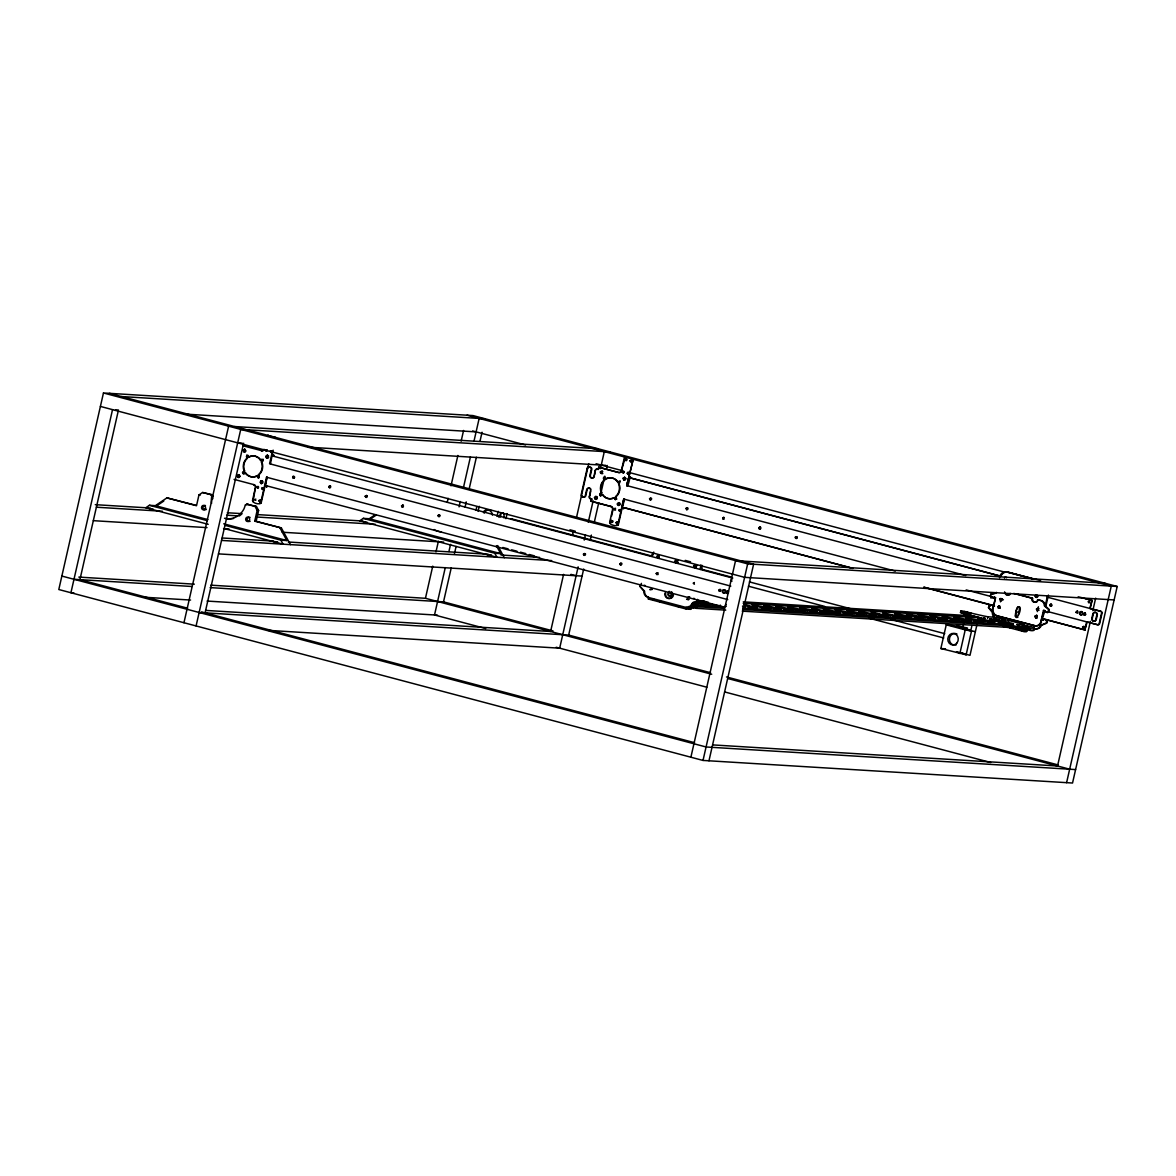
<?xml version="1.0" encoding="UTF-8"?>
<svg xmlns="http://www.w3.org/2000/svg" width="1176" height="1176" viewBox="0 0 1176 1176"><rect width="100%" height="100%" fill="white"/><g stroke="black" fill="none" stroke-linecap="round" stroke-linejoin="round"><path stroke-width="1.5" d="M657.693 555.822L657.457 557.189M1004.48 578.092L1005.48 576.769L1006.671 577.872M208.211 524.32L145.795 507.753L149.44 505.298L155.379 505.665L166.918 497.874L196.51 505.724L198.964 494.934L202.61 492.479L210.857 494.67L211.709 496.022L211.298 499.947A19.389 17.508 -86.5 0 0 211.606 503.313M212.856 498.727L212.283 494.743L202.61 492.479M265.555 485.423L267.011 477.25L261.204 502.799C259.617 505.048 252.869 503.328 252.472 500.579L255.339 487.981A2.764 2.499 -86.5 0 0 253.531 484.644L254.001 484.674A2.764 2.499 -86.5 0 1 255.795 486.57M255.339 487.981L253.06 501.652M265.335 485.467L266.79 486.849M265.805 485.497L265.085 485.394C265.555 487.29 269.363 485.747 266.32 486.82M732.78 578.077L273.993 456.361L273.273 455.024M623.089 505.651L624.177 499.08L618.37 524.628C616.797 526.892 610.035 525.158 609.638 522.423L612.505 509.811A2.764 2.499 -86.5 0 0 610.697 506.474L590.749 501.196L591.719 499.036L590.749 501.196M610.829 519.292L610.226 523.482M632.556 460.036L631.982 458.963L633.041 460.066L626.749 485.585L633.041 460.066M1000.129 576.078L631.159 478.191C627.455 471.179 624.882 499.8 630.16 477.03M1000.6 576.108L631.644 478.22L629.924 476.883M669.041 591.41C665.146 596.482 672.422 598.437 671.173 591.984M669.747 591.455C665.866 596.526 673.128 598.481 671.878 592.028M694.34 566.097L694.413 567.185M997.865 606.889C997.498 609.653 1001.599 607.698 999.482 606.096C995.322 607.022 1002.305 605.963 998.644 606.007M998.586 606.934L1000.217 608.257M1015.329 616.077C1017.593 621.428 1019.68 609.153 1019.416 608.036C1017.152 602.7 1015.064 614.96 1015.329 616.077L1016.035 616.121C1014.903 604.552 1023.973 603.273 1018.563 614.975M1016.035 616.121L1016.564 617.488L1017.902 617.253M1034.733 616.665L1036.1 618.12L1036.571 616.062L1034.851 616.371L1037.056 615.915L1037.085 618.032M1035.453 616.709L1036.541 618.208M641.435 583.37L639.979 586.398L643.845 591.116A6.012 5.424 -86.5 0 0 647.947 597.32L685.976 607.419L690.885 607.404M639.979 586.398L644.566 591.16A6.012 5.424 -86.5 0 0 648.652 597.364M701.425 566.817L700.381 568.42L700.705 566.773A6.012 5.424 -86.5 0 0 700.602 565.112M701.778 568.669L700.911 569.39L702.101 567.023A6.012 5.424 -86.5 0 0 701.999 565.362M994.69 597.335L993.735 598.364L993.985 597.29L995.66 597.584L992.309 609.418A6.012 5.424 -86.5 0 0 996.395 615.636L1035.145 625.764A6.012 5.424 -86.5 0 0 1041.436 622.31L1041.142 620.649M988.487 607.713L990.648 604.714L990.413 605.802L988.972 605.552L988.487 607.713L992.353 612.417A6.012 5.424 -86.5 0 0 995.043 618.017M993.132 608.624L993.029 609.462A6.012 5.424 -86.5 0 0 993.117 611.138M990.177 608.8L993.058 612.461A6.012 5.424 -86.5 0 0 993.161 614.137M103.459 392.975L58.8 589.529L703.013 760.431L1072.541 783.025L1117.2 586.471L472.987 415.569L103.459 392.975L747.671 563.877L1117.2 586.471M112.528 409.645L70.927 592.748L73.897 592.924M118.056 411.806L79.924 579.65L187.66 608.227M183.956 622.736L228.614 426.168M196.083 625.941L240.742 429.387L610.27 451.981M205.08 612.843L243.623 443.22M290.443 544.635L281.373 527.95L254.722 521.174L257.176 510.384L255.001 506.371L246.754 504.181L245.402 504.96L244.094 508.649A19.389 17.508 -86.5 0 1 224.513 518.278M254.722 521.174L256.147 521.262L258.602 510.472L256.427 506.459L246.754 504.181M260.837 503.343L259.749 503.416L260.719 502.769L266.526 477.221L267.393 477.353M730.825 586.118L269.583 463.756L272.303 451.834M273.155 450.158L270.451 463.888M210.857 585.178L425.447 598.29L432.739 566.156M435.987 551.867L438.428 541.151M447.35 501.873L448.159 498.301M450.996 485.806L457.89 455.45M461.139 441.162L463.579 430.445M445.278 567.582L434.517 614.975L485.732 628.557M448.923 551.515L450.555 544.37M459.066 506.871L460.286 501.52M463.535 487.231L470.429 456.876M474.075 440.809L479.161 418.421M210.151 587.603L443.514 601.877L451.216 567.949M454.465 553.661L456.082 546.517M465.005 507.238L466.225 501.887M469.062 489.378L476.368 457.243M480.014 441.176L482.042 432.239M475.942 510.399L476.706 507.003M478.088 511.384L479.249 506.312M497.036 516.426L498.198 511.34M505.915 518.675L507.062 513.589M590.852 489.157A2.264 2.043 -86.5 0 0 587.103 489.819L585.766 495.743A1.661 1.499 -86.5 0 1 583.943 496.978L582.296 496.639A1.661 1.499 -86.5 0 1 581.209 494.626L587.206 468.239A1.661 1.499 -86.5 0 1 589.029 467.019L590.675 467.357A1.661 1.499 -86.5 0 1 591.763 469.356L590.411 475.28A2.264 2.043 -86.5 0 0 591.895 478.015M563.583 574.358L550.603 631.497L205.8 610.418M572.506 535.08L573.315 531.508M576.563 517.22L588.735 463.653M583.458 496.948A1.661 1.499 -86.5 0 0 585.28 495.713L586.633 489.789A2.264 2.043 -86.5 0 1 589.117 488.113A2.264 2.043 -86.5 0 1 590.617 490.848L589.264 496.772A1.661 1.499 -86.5 0 0 590.352 498.771L591.249 499.006M592.425 478.073A2.264 2.043 -86.5 0 0 594.394 476.339L593.909 476.309A2.264 2.043 -86.5 0 1 591.425 477.985A2.264 2.043 -86.5 0 1 589.94 475.251L591.278 469.327A1.661 1.499 -86.5 0 0 590.19 467.328L589.029 467.019M593.909 476.309L595.262 470.385A1.661 1.499 -86.5 0 1 597.085 469.15L598.452 469.415L598.952 467.24L618.885 472.531A2.764 2.499 -86.5 0 0 621.501 471.458M590.073 495.316L590.617 490.848M594.718 474.854L595.262 470.385M597.085 469.15L597.981 469.386L598.952 467.24M578.136 566.861L559.673 648.182L268.054 630.351M584.222 540.078L585.442 534.727M588.279 522.217L593.145 500.8M600.451 468.651L604.317 451.628M199.141 612.49L568.669 635.084L583.678 569.008M590.161 540.445L591.381 535.08M594.218 522.585L598.687 502.946M600.304 495.802L604.773 476.162M606.39 469.018L607.213 465.446M598.481 467.21L618.414 472.502A2.764 2.499 -86.5 0 0 621.442 470.444L624.309 457.846L625.764 457.229L624.765 457.243M611.549 516.146L612.975 509.84A2.764 2.499 -86.5 0 0 612.52 507.459M625.353 457.229L621.442 470.444M618.003 525.187L616.915 525.26L617.885 524.599L623.692 499.05L624.559 499.183M849.807 567.508L624.912 507.841C620.443 511.192 622.868 500.373 624.088 499.153M653.783 552.103A6.688 6.042 -86.5 0 0 651.871 555.542L652.812 554.807A6.688 6.042 -86.5 0 1 653.121 554.072M688.842 607.874L689.21 606.257L693.972 606.551L693.605 608.168L687.298 607.639M648.035 597.349L648.388 599.01L686.225 609.05L690.738 609.33L691.106 607.713M700.911 569.39L700.631 567.332M686.225 609.05L685.873 607.389A6.012 5.424 -86.5 0 0 692.252 603.964L697.706 601.715L697.471 599.378M692.091 607.183L696.457 608.345L696.824 606.728L724.284 608.404M690.885 757.226L735.544 560.658L1105.072 583.252M703.013 760.431L747.671 563.877M708.966 760.798L753.61 564.245L109.397 393.328M940.859 648.52L946.239 624.823L961.85 626.646L971.508 631.1L966.128 654.797L940.859 648.52L945.519 648.814M970.612 617.018L962.512 613.284L962.879 611.667L960.616 610.888L964.585 611.667M963.423 616.268L964.893 611.74M962.894 627.087L963.673 623.662M959.851 653.547L965.231 629.851L946.239 624.823M970.141 617.356L970.509 615.739L978.27 617.694L743.217 603.332M970.641 614.975L971.008 613.357L965.187 611.814M970.773 630.718L971.935 625.588M976.933 624.779L969.994 655.326L956.514 651.827M996.528 592.351A5.542 4.998 -86.5 0 0 996.175 592.969L990.839 594.174L990.339 596.32L991.78 596.555L990.824 597.599L991.78 596.555M987.561 618.414L987.928 616.797L996.587 617.371L1004.848 619.414L1004.48 621.031M989.383 620.722L989.751 619.105L990.898 619.34L990.53 620.957M990.016 621.016L990.383 619.399L992.338 619.943A11.084 0.853 12.8 0 0 1002.04 622.516L1007.332 623.559A11.084 0.853 12.8 0 0 1012.08 623.853L1011.36 625.25M993.323 606.566L993.558 605.493L924.189 587.236M995.322 599.128L993.573 606.787L992.603 606.522L993.558 605.493M1000.453 601.862L1001.188 598.628M992.794 620.678A11.084 0.853 12.8 0 1 994.911 621.001L996.513 621.31L997.116 619.561L1000.57 620.443A11.084 0.853 12.8 0 1 1010.272 623.015L1013.433 623.927M1005.686 623.383A11.084 0.853 12.8 0 0 1000.203 622.06L997.983 621.501L998.35 619.884M998.336 621.663L998.703 620.046M999.188 619.62L999.556 618.003M1003.422 624.5L1003.789 622.883M1008.464 622.075L1008.832 620.472L1023.282 624.294L1022.914 625.911M1011.11 623.339L1010.743 624.956L1009.905 624.632A11.084 0.853 12.8 0 0 1008.038 624.044M1011.786 625.162L1012.154 623.545L1013.447 623.912M1012.418 625.456L1012.786 623.839M1012.859 626.279C1015.461 626.984 1011.639 625.47 1012.668 627.675M1013.536 626.293L1026.589 629.748C1028.691 632.673 1020.474 632.276 1022.591 629.513L1000.82 623.824M1022.429 631.174L1022.679 629.307M1022.797 631.086C1018.71 631.233 1025.648 628.543 1026.839 629.822M1023.311 629.674L1022.576 631.086M1023.032 631.306L1023.561 629.704M1024.046 626.793L1024.414 625.176L1034.057 627.278L1012.992 626.117M1023.311 631.336L1023.679 629.719M1046.684 620.722L1046.214 619.605L1045.964 620.678L1047.404 620.913L1046.919 623.074L1041.466 625.309A6.012 5.424 -86.5 0 1 1035.189 628.763L1034.013 630.321C1030.823 632.056 1020.856 627.175 1028.397 628.205M1025.898 631.497L1026.266 629.88M1026.898 626.97L1027.265 625.353M1026.663 631.512L1026.589 629.748M1029.485 630.042L1029.853 628.425M1016.137 627.896L1033.425 628.94L1033.792 627.337M1035.865 618.106L1036.6 614.872M1037.335 611.638L1038.423 606.787M1034.424 625.72A6.012 5.424 -86.5 0 0 1040.716 622.266L1043.465 610.418L1045.141 610.712L1044.185 611.755L1045.141 610.712M1044.17 610.462L1040.892 621.736M1045.214 605.919L1047.493 595.835M1042.803 619.693L1043.774 619.958L1042.083 619.649L1044.803 610.888M1045.596 607.375L1048.404 595.056M1043.053 619.914L1044.009 618.87M1048.051 611.491L1047.096 612.52L1048.786 611.682L1049.271 609.521L1045.067 605.787A5.542 4.998 -86.5 0 0 1041.289 600.554L1037.658 599.745A3.322 2.999 -86.5 0 1 1034.013 602.2A3.322 2.999 -86.5 0 1 1031.837 598.202L1013.771 593.41M1037.658 599.745L1040.569 600.51A5.542 4.998 -86.5 0 1 1044.347 605.743L1048.566 609.491L1048.786 611.682M1035.189 628.763L1034.468 628.719A6.012 5.424 -86.5 0 0 1040.76 625.264L1046.214 623.03L1047.404 620.913M1042.362 618.694L1084.875 629.968L1086.697 621.884L1097.855 624.75A1.661 1.499 -86.5 0 0 1099.678 623.515L1102 613.284A1.661 1.499 -86.5 0 0 1100.912 611.285L1089.77 608.418L1092.078 600.377L1090.24 608.448M1084.875 629.968L1087.183 621.913M1090.387 621.354L1057.533 765.988L712.73 744.908M1092.827 610.638L1095.665 598.143M1091.813 618.444L1092.813 614.034A2.264 2.043 -86.5 0 1 1095.297 612.343A2.264 2.043 -86.5 0 1 1096.782 615.077L1095.782 619.502A2.264 2.043 -86.5 0 1 1093.298 621.178A2.264 2.043 -86.5 0 1 1091.813 618.444L1092.284 618.473A2.264 2.043 -86.5 0 0 1095.326 620.943M1092.284 618.473L1093.283 614.063A2.264 2.043 -86.5 0 1 1096.708 612.931M1095.738 620.56A2.264 2.043 -86.5 0 0 1096.267 619.531L1097.267 615.107A2.264 2.043 -86.5 0 0 1097.032 613.402M1047.346 611.447L1097.37 624.721A1.661 1.499 -86.5 0 0 1099.192 623.486L1101.53 613.255A1.661 1.499 -86.5 0 0 1100.442 611.255L1047.228 597.143M1066.603 782.672L1111.261 586.104L467.034 415.201M657.443 556.439C661.382 558.644 654.826 553.132 657.913 557.762M697.706 601.715L692.973 604.008A6.012 5.424 -86.5 0 1 686.681 607.463L686.681 607.463M265.276 449.879L266.658 451.172M265.747 449.908L266.188 451.143L267.128 449.864M294.603 477.427C291.854 480.367 292.177 474.001 294.603 476.912M624.912 507.841L623.486 508.664L622.251 507.238M689.018 599.275C686.975 600.127 684.976 598.099 688.621 599.731M1037.864 596.57C1035.453 599.951 1035.321 592.704 1037.864 595.938M270.245 450.967L271.303 452.495L271.847 450.967M270.715 450.996L271.039 452.437L271.377 450.937M268.672 457.493C266.776 460.33 264.012 455.083 267.511 455.362M272.626 455.597L273.494 455.024M262.909 482.851L260.984 483.542M616.797 499.109L615.107 499.477L614.004 497.698A10.525 9.496 -86.5 0 1 602.274 494.611L600.289 495.581M652.151 589.485C648.358 589.926 649.608 589.367 652.254 589.191M694.399 565.965L696.839 565.7M696.148 567.376L696.163 565.494L694.795 565.509M760.696 528.671C761.769 525.04 756.021 528.759 760.299 528.95M720.712 591.014C721.902 587.353 716.066 590.764 720.05 591.352M728.561 592.866L727.194 593.454M999.865 598.79L1000.379 600.818L1001.746 599.598L1000.35 598.466L1003.393 599.789M1051.903 605.684C1049.477 607.992 1049.154 602.406 1051.888 604.685M267.76 435.723L275.654 437.384M657.663 555.983L659.207 555.822M247.577 458.067A10.525 9.496 -86.5 0 0 244.652 471.091C238.066 473.957 249.209 473.34 243.123 473.737M266.379 451.055L266.658 449.835M244.652 471.091L243.02 472.326L243.373 473.678M258.161 477.735L259.279 476.736L258.382 474.825A10.525 9.496 -86.5 0 0 261.337 461.786L262.939 459.551L260.411 460.095A10.525 9.496 -86.5 0 0 248.665 456.979L246.666 455.23L247.122 458.023A10.525 9.496 -86.5 0 0 244.167 471.061M261.337 461.786L263.292 460.786L263.086 459.228M261.101 480.94L261.131 483.424M255.795 500.315C253.222 498.668 255.03 500.594 255.78 499.065M293.721 478.015C295.338 474.942 290.928 477.53 293.985 478.147M602.788 473.56L600.598 472.987L602.171 471.179M618.047 481.94A10.525 9.496 -86.5 0 0 606.316 478.852L604.317 477.103L604.773 479.881A10.525 9.496 -86.5 0 0 601.818 492.92C597.687 492.979 600.539 497.742 602.729 494.626A10.525 9.496 -86.5 0 0 614.475 497.727L615.577 499.506M601.818 492.92L600.186 494.17L600.539 495.522M596.276 499.139L596.864 497.507L595.938 496.507M615.327 499.565L616.445 498.58L615.548 496.669A10.525 9.496 -86.5 0 0 618.502 483.615L620.105 481.381L617.576 481.925A10.525 9.496 -86.5 0 0 605.831 478.823C605.243 474.692 601.303 478.764 604.773 479.881M724.122 519.189C723.122 514.279 722.476 522.144 723.637 517.44M695.251 567.376C697.456 565.347 692.664 564.112 693.737 566.979C695.575 569.449 694.957 563.275 696.471 566.509M1039.025 610.285L1037.129 609.491L1038.996 608.565M1077.878 612.858L1075.805 612.402L1077.437 611.108M268.113 435.355L267.981 435.488M156.188 506.165L163.787 501.035M260.411 460.095L261.704 459.228M363.31 518.381L359.665 520.836L496.948 557.262L494.773 553.249L363.31 518.381L369.249 518.734L500.711 553.617L496.404 545.693M369.249 518.734L375.012 514.853M370.072 519.233L376.144 515.132M620.252 481.058L617.576 481.925M618.502 483.615L619.796 482.763M657.869 555.763L658.692 555.557M658.839 555.66L658.119 556.924L659.016 557.997M659.163 557.586L658.06 557.703M248.18 504.269L245.402 504.96M244.564 452.084L245.505 450.673L244.843 449.438M267.173 455.421L266.232 456.847L267.217 458.199M238.566 474.722L237.655 475.765L238.287 477.368M238.801 477.456L239.742 476.03L238.772 474.678M259.308 477.647L257.941 477.647L256.838 475.868A10.525 9.496 -86.5 0 1 245.108 472.781M624.574 479.984L625.529 478.573L624.544 477.206M595.732 496.566L594.821 497.61L595.453 499.212M618.811 505.357C622.325 500.961 613.637 503.769 618.958 505.445M615.621 509.914L614.401 509.179L615.592 508.385M658.031 574.564L656.664 573.741L658.001 572.844M694.413 584.222C691.885 581.547 693.928 585.001 694.384 582.502M689.298 596.761L688.195 596.805M719.815 591.278C722.226 588.382 716.845 590.146 720.3 591.308M727.459 593.395L728.223 592.248L727.43 591.16M1077.863 611.373C1074.041 610.932 1078.789 614.901 1077.187 611.182M1084.537 613.034L1083.772 614.181L1084.566 615.283M994.984 593.439L990.839 594.174M244.667 449.305L243.417 450.408L244.373 452.143M244.226 452.143L245.946 451.07L244.534 449.305M267.084 458.214L268.319 457.111L267.687 455.509M238.904 474.663L237.14 476.118L238.949 477.544M260.94 480.749L262.895 481.41M261.748 480.719L259.999 482.175L261.454 483.571M261.322 483.571L262.601 482.101L261.616 480.734M366.486 495.508C364.06 497.301 367.941 497.727 366.721 495.537M624.676 477.206L623.442 478.309L624.074 479.911M624.25 480.043C629.954 477.53 619.326 476.456 624.382 480.043M439.251 514.809C436.825 516.602 440.706 517.043 439.486 514.838M596.07 496.507L594.35 497.58L595.776 499.344M595.629 499.344L597.232 498.624L596.996 496.889M596.438 499.315L595.291 499.315M618.488 505.415L620.075 504.68L619.576 502.74M687.504 507.723L686.416 508.458L686.843 509.561M695.707 567.552L694.634 567.258M695.663 567.714L694.296 566.406M731.986 579.151L731.105 580.18L732.016 581.15M689.753 596.938L688.915 596.849M727.635 591.146L726.636 592.043L727.135 593.336M726.239 604.464L725.357 605.493L726.268 606.448M1084.801 612.99C1079.936 614.989 1088.947 615.871 1084.595 612.99M1084.36 615.283L1085.36 614.386L1084.86 613.108M1024.414 625.176L1019.651 624.118L1023.282 624.294M779.438 608.139L777.248 607.625L779.556 608.11M708.202 603.714L705.894 603.229L708.261 603.758M787.347 608.506L789.317 608.624M963.482 611.52L964.276 611.593M1010.287 626.117L1011.992 626.529L1010.316 626.161M1005.054 626.867L1003.348 626.47L1005.068 626.852M1025.443 629.63L1023.855 629.263L1025.531 629.616M882.5 614.313L884.675 614.475M690.738 609.33L689.254 608.639M121.525 396.547L485.115 418.774M115.498 409.836L118.467 410.012M184.5 414.055L476.104 431.886M234.553 426.535L598.143 448.762M267.599 435.414L268.598 435.385M237.684 442.852L242.138 443.131M307.818 447.145L605.728 465.358M587.206 468.239L587.677 468.269A1.661 1.499 -86.5 0 1 589.499 467.048M264.13 449.908A2.764 2.499 -86.5 0 1 261.719 450.687L261.248 450.658A2.764 2.499 -86.5 0 0 264.041 449.291M272.538 455.876L273.743 455.053L273.993 456.361M247.901 455.553L249.15 457.008A10.525 9.496 -86.5 0 1 260.881 460.095M246.357 456.597L247.122 458.023M258.382 474.825L259.146 476.236M615.548 496.669L616.312 498.08M256.838 475.868L258.411 477.676M589.264 496.772L589.735 496.801A1.661 1.499 -86.5 0 0 590.822 498.8L591.719 499.036M582.296 496.639L583.943 496.978M610.697 506.474L611.167 506.503A2.764 2.499 -86.5 0 1 612.049 506.959M210.857 494.67L212.283 494.743M198.964 494.934L200.39 495.022M211.709 496.022L213.135 496.11M166.918 497.874L196.186 505.357M255.001 506.371L256.427 506.459M257.176 510.384L258.602 510.472M95.256 504.666L150.278 508.032M227.306 512.751L241.991 513.647M256.662 514.544L363.031 521.041M150.234 508.943L153.189 509.12M364.104 522.012L367.059 522.203M96.388 507.209L162.406 511.251M226.601 515.176L237.611 515.852M255.942 516.97L375.159 524.261M999.571 577.769A6.159 5.571 -86.5 0 1 999.629 576.975A6.688 6.042 -86.5 0 1 1006.333 571.904L1040.642 580.547M93.33 520.674L207.035 527.627M223.543 528.641L229.041 528.98M282.225 532.228L443.631 542.092M224.807 525.29L280.902 540.181L286.841 540.534L279.947 527.862M494.773 553.249L500.711 553.617M222.249 537.991L273.611 541.122M288.282 542.018L488.187 554.249M501.035 555.028L539.549 557.38M273.229 541.563L277.639 541.842M487.099 554.646L491.509 554.91M221.544 540.416L551.676 560.599M1082.199 597.761L1078.172 596.791M1114.142 599.936L744.614 577.342L100.401 406.426M1031.837 598.202L1032.557 598.246A3.322 2.999 -86.5 0 0 1036.997 601.847M218.486 553.881L582.061 576.108M1035.247 615.915L1037.056 615.915M996.395 615.636L1035.145 625.764M743.276 601.847L970.509 615.739M647.947 597.32L648.755 597.393M697.412 600.524L704.747 600.965M1004.848 619.414L1001.335 619.208L1008.832 620.472M648.388 599.01L654.37 599.495M691.37 604.905L724.328 606.919M742.644 608.051L1001.29 623.853M742.6 609.521L1008.097 625.764L1007.729 627.381L742.232 611.138M696.457 608.345L725.754 610.138M78.807 577.093L194.349 584.163M73.985 579.283L191.806 586.486M144.721 597.261L190.585 600.054M207.094 601.068L437.487 615.151M1075.599 769.574L706.085 746.981L61.858 576.064M978.167 620.12L979.417 620.252M918.809 616.445L923.63 618.106L906.387 614.313L922.146 616.827L919.823 616.342L920.867 616.459M1023.723 628.146L1021.077 627.661M894.995 615.033L898.376 615.386L897.303 615.048M823.715 610.682L824.964 610.814M743.305 607.242L745.408 607.213L742.468 606.066M696.324 601.465L706.144 603.538M623.912 480.014L624.721 480.073M245.005 449.335L242.947 450.379L244.711 452.172M267.04 455.332L267.849 455.406M595.6 496.478L596.717 496.669M686.593 509.634L687.592 509.135L687.254 507.782M619.252 502.608L617.679 503.666L618.62 505.401M723.887 517.366L722.799 518.101L723.225 519.219M620.252 509.59L619.664 511.222L620.619 509.796M760.269 527.024L759.182 527.759L759.608 528.862M759.358 528.935L760.446 528.2L760.019 527.083M796.652 536.682C792.345 536.962 798.651 540.534 796.872 536.77M238.434 474.634L240.183 476.442L238.125 477.471M403.103 505.18L402.104 505.68L402.442 507.032M402.192 507.091L403.28 506.356L402.853 505.254M1051.329 604.244L1050.33 604.743L1050.668 606.081M1050.418 606.154L1051.418 605.655L1051.079 604.302M1084.331 612.961L1085.081 613.019M726.915 593.41L727.665 593.483M800.239 609.241L803.414 609.712M862.317 613.181L860.612 612.99M849.484 612.27C846.5 611.329 852.879 613.122 849.836 612.152M931.818 617.341L935.508 617.959M996.895 619.517L995.278 619.385A11.084 0.853 12.8 0 0 990.53 619.105L990.898 619.34M955.662 618.796C961.512 619.576 953.266 618.208 956.514 618.635M909.739 616.077L907.945 615.621L908.989 615.724M836.842 611.535L840.561 612.167M777.439 607.904L781.143 608.536M765.547 607.169L767.237 607.433M755.271 606.625L753.448 606.11L757.388 607.081M708.202 602.185C696.78 600.833 723.71 607.977 720.197 605.081M695.869 602.994L694.531 602.538M662.661 602.303L659.236 601.539M813.513 610.138L817.408 610.844M873.327 613.843L875.209 614.166M897.95 615.357L896.009 614.842L897.082 615.18M962.982 612.784L960.322 612.431L962.512 613.284M989.751 619.105L990.383 619.399M981.122 620.516L985.341 621.354M1022.782 629.454L1021.474 629.116L1023.002 629.601M969.23 619.781L971.258 620.164M911.841 616.533L909.151 615.959M850.41 612.52L854.643 613.357M791.007 608.889L799.636 610.785M743.849 604.361L757.285 607.933L744.864 605.802M692.061 603.7L697.882 604.302L693.061 602.641M677.92 606.169L680.345 606.713M886.439 614.769L890.732 615.636M945.974 618.429L948.062 618.826M967.495 627.999L957.161 625.941L965.099 629.601L975.374 631.63M959.234 626.896L966.422 629.395L963.085 628.675M965.231 629.851L971.508 631.1M957.705 652.371L958.984 652.695M984.15 617.973C980.269 617.371 988.296 618.841 984.341 618.238M996.748 621.178L997.983 621.501M1004.524 624.97C1002.114 624.632 1007.068 625.47 1004.642 625.132M980.284 620.09C977.153 619.634 983.709 620.796 980.446 620.311M1013.095 627.999L1012.301 627.881L1013.212 628.16M968.407 619.355C965.114 618.885 971.876 620.061 968.568 619.59M1024.031 630.909L1025.163 631.233L1023.737 630.968M959.366 619.429L963.835 620.413M932.759 617.18C929.466 616.709 936.228 617.885 932.921 617.415M923.733 617.253L925.938 617.723M899.963 615.798L904.432 616.783M864.316 613.622L866.536 614.092M828.668 611.447L835.269 612.975M769.266 607.816L771.471 608.271M709.848 604.185L712.068 604.64M680.066 607.007L676.979 606.184M802.091 609.197C798.666 608.668 805.648 609.947 802.179 609.403M805.501 610.109L807.736 610.594M944.798 617.944C941.153 617.356 948.341 618.708 944.637 618.106M877.355 614.592L881.824 615.621M964.393 611.388L966.452 611.888A27.121 2.087 12.8 0 0 987.928 616.797M1021.371 627.337L1023.84 628.028M971.538 616.209C974.169 616.959 969.112 615.651 971.655 616.386M973.463 620.619L975.712 621.149M937.713 618.414L939.962 618.943M914.061 616.988L918.441 618.047M842.766 612.637L845.015 613.152M813.939 609.918C817.57 610.947 810.617 609.153 814.101 610.138M783.363 609.006L785.612 609.521M747.715 606.816L749.965 607.345M696.104 607.742C698.75 608.492 693.693 607.183 696.221 607.918M660.662 601.524L662.852 602.097M950.296 619.311L954.618 620.369M819.643 611.329L821.877 611.858M1022.385 625.867L1023.502 626.176M987.605 621.869L989.736 622.413M928.187 618.238L930.334 618.782M856.907 613.887L859.039 614.416M773.735 608.8L777.748 609.859M761.842 608.065L763.988 608.609M714.317 605.17L716.463 605.699M704.571 604.979L694.413 602.656M892.981 616.165L895.083 616.709M809.97 611.123L813.836 612.182M1034.704 579.283L1007.082 571.786A6.688 6.042 -86.5 0 0 1000.908 575.329M1006.333 571.904L1033.998 579.239M472.649 430.96L525.554 444.998M596.07 463.712L622.545 470.723M627.866 472.149L1005.627 572.359M1085.492 598.628L1092.078 600.377M1083.375 598.158L1091.593 600.348M626.749 485.585L965.687 575.505M1016.137 593.88L1032.557 598.246M623.692 499.05L895.274 571.095M966.172 589.911L992.764 596.967M993.985 597.29L994.955 597.54M1043.465 610.418L1044.435 610.667M990.824 597.599L994.455 598.408M1044.185 611.755L1047.816 612.564M1043.303 618.826L1085.345 629.998M624.441 507.811L852.879 568.42M923.704 587.206L994.543 606.007M1015.799 611.638L1019.342 612.578M591.234 501.226L611.167 506.503M1022.341 625.5L1025.781 626.411M1021.782 628.278L1025.149 629.175M1016.432 628.778L1026.472 631.438M1003.363 626.22L1022.223 631.13M569.948 529.788L575.27 531.199M685.226 560.379L690.547 561.79M242.991 445.822L261.719 450.687M511.472 518.807L651.739 555.998M674.833 562.128L678.376 563.069M701.469 569.184L731.648 577.181M749.406 581.899L854.173 609.668M891.467 619.561L944.74 633.673M748.436 586.207L824.788 606.448M869.182 618.208L943.755 637.98M266.526 477.221L727.768 599.584M502.858 547.487L508.135 548.883M511.663 549.824L516.955 551.221M520.483 552.161L525.775 553.573M529.288 554.499L534.58 555.91M644.11 585.222L645.08 585.472M693.59 598.349L694.56 598.599M267.275 485.982L724.636 607.213M234.068 479.382L254.001 484.674M691.003 605.184L696.824 606.728M570.919 574.373L576.122 575.755M256.147 521.262L281.373 527.95M155.379 505.665L207.961 519.616M223.734 523.805L286.841 540.534M149.44 505.298L207.285 520.645M224.028 528.509L283.078 544.179L280.902 540.181M443.514 601.877L553.014 630.924M568.669 635.084L710.554 672.716M726.503 676.95L1058.15 764.944M425.447 598.29L711.7 674.23M727.665 678.479L1069.66 769.207M556.204 647.256L706.864 687.225M724.607 691.929L990.633 762.504M201.625 611.932L694.575 742.703M972.831 616.253L962.879 611.667M942.108 619.487L945.519 620.487M971.008 613.357L963.673 611.608M965.981 620.957L967.848 621.487M906.564 617.327L908.445 617.856M870.916 615.151L872.798 615.68M847.161 613.696L850.527 614.695M787.744 610.065L791.125 611.064M752.096 607.889L753.978 608.404M704.938 603.361L709.76 605.023L693.972 601.891M692.693 604.244L696.06 605.243M883.837 616.15L885.528 616.665M979.74 622.207L981.225 622.677M920.323 618.576L921.822 619.046M860.92 614.945L863.419 615.812M765.87 609.139L767.355 609.609M956.411 620.884L957.778 621.34M825.743 612.902L827.095 613.357M803.002 611.785L804.002 612.182M707.952 605.978L708.952 606.36M691.018 605.375L693.972 606.551M727.4 593.439C724.681 593.365 727.091 589.499 728.547 591.704M267.378 455.377L268.657 456.053M260.469 500.212C256.544 499.682 261.381 503.96 260.631 500.344M962.247 652.959L966.128 654.797M602.759 471.532C596.467 470.415 604.17 477 602.009 471.282M248.386 455.582L247.151 455.259L246.828 456.626M497.713 545.576L504.313 557.703M510.928 519.072A2.22 0.926 -75.2 0 1 511.869 519.13M953.663 644.992A5.821 5.263 -86.5 0 1 949.693 637.495A5.821 5.263 -86.5 0 1 956.999 634.04M956.367 644.757A5.821 5.263 -86.5 0 1 955.03 645.08M241.683 514.015A19.389 17.508 -86.5 0 1 239.198 516.029M233.524 518.498A19.389 17.508 -86.5 0 1 225.939 518.366M206.403 509.208A2.22 1.999 -86.5 0 1 205.506 509.811M204.477 509.84A2.22 1.999 -86.5 0 1 203.022 507.165A2.22 1.999 -86.5 0 1 205.462 505.533M248.621 521.541A2.22 1.999 -86.5 0 1 247.254 518.601A2.22 1.999 -86.5 0 1 250.091 517.44M250.135 521.277A2.22 1.999 -86.5 0 1 249.65 521.512M441.412 531.846A19.389 17.508 -86.5 0 1 434.135 529.538M483.248 511.825A5.821 5.248 -86.5 0 1 492.435 515.147M498.991 517.455A5.821 2.455 -75.2 0 1 502.578 512.736A5.821 2.455 -75.2 0 1 503.901 517.852M500.417 513.133A5.821 2.455 -75.2 0 1 500.506 516.955M484.159 513.206A5.821 5.248 -86.5 0 1 491.186 510.457M701.278 565.318A6.012 5.424 -86.5 0 1 701.381 566.979M671.614 597.878A4.425 3.998 -86.5 0 0 673.436 595.13L672.731 595.085A4.425 3.998 -86.5 0 1 667.865 598.364A4.425 3.998 -86.5 0 1 664.969 593.027L665.675 593.072A4.425 3.998 -86.5 0 0 670.643 598.349M677.92 562.598A1.499 1.352 -86.5 0 1 676.009 562.657A1.499 1.352 -86.5 0 1 675.98 560.54A1.499 1.352 -86.5 0 1 677.89 560.482M692.84 602.465A6.012 5.424 -86.5 0 1 692.311 603.082M652.783 554.969A6.688 6.042 -86.5 0 1 653.077 554.234M678.023 563.054A1.499 1.352 -86.5 0 1 676.318 561.658A1.499 1.352 -86.5 0 1 677.993 560.158M693.546 602.509A6.012 5.424 -86.5 0 1 691.767 604.067M1009.831 594.63A3.322 2.999 -86.5 0 1 1005.715 593.542M1038.379 599.789A3.322 2.999 -86.5 0 1 1038.085 600.598M996.395 615.415A6.012 5.424 -86.5 0 1 995.087 614.592M994.528 614.048A6.012 5.424 -86.5 0 1 993.323 611.932M1000.864 575.49A6.688 6.042 -86.5 0 1 1007.053 571.948M1002.011 574.682A6.688 6.042 -86.5 0 1 1002.466 574.035M1002.996 573.462A6.688 6.042 -86.5 0 1 1007.803 571.83M994.073 616.415A6.012 5.424 -86.5 0 1 993.676 615.71M1010.199 593.336A3.322 2.999 -86.5 0 1 1004.583 591.851M261.807 461.815A10.525 9.496 -86.5 0 1 258.882 474.839M257.309 475.898A10.525 9.496 -86.5 0 1 245.578 472.811M601.333 492.891A10.525 9.496 -86.5 0 1 604.273 479.881M582.781 496.669A1.661 1.499 -86.5 0 1 581.767 495.728M595.982 469.827A1.661 1.499 -86.5 0 1 597.555 469.18M618.973 483.645A10.525 9.496 -86.5 0 1 619.179 484.159M619.517 485.188A10.525 9.496 -86.5 0 1 619.546 490.98M619.179 492.2A10.525 9.496 -86.5 0 1 616.048 496.669M1082.493 614.372A1.632 1.47 -86.5 0 1 1080.406 614.445A1.632 1.47 -86.5 0 1 1080.377 612.137A1.632 1.47 -86.5 0 1 1082.464 612.064M256.794 487.085C257.794 490.407 259.146 484.674 256.794 487.085M257.265 487.114C258.264 490.436 259.617 484.688 257.265 487.114M259.293 500.785C259.881 503.725 261.043 498.697 259.293 500.785M261.645 488.378C262.645 491.686 263.997 485.953 261.645 488.378M262.116 488.407C263.115 491.715 264.468 485.982 262.116 488.407M328.765 486.585C329.897 490.319 331.426 483.865 328.765 486.585M329.251 486.614C330.368 490.348 331.897 483.895 329.251 486.614M365.148 496.243C366.883 500.226 368.367 493.361 365.148 496.243M401.53 505.9C403.265 509.884 404.75 503.005 401.53 505.9M437.913 515.544C439.648 519.527 441.132 512.663 437.913 515.544M583.443 554.161C583.884 557.703 587.544 552.691 584.149 553.734C584.09 557.806 586.265 551.588 583.443 554.161M611.138 521.306C612.137 524.628 613.505 518.895 611.138 521.306M611.608 521.335C612.622 524.658 613.975 518.925 611.608 521.335M613.96 508.929C614.96 512.236 616.312 506.503 613.96 508.929M615.989 522.6C617.444 526.172 618.929 519.968 615.989 522.6M616.474 522.629C617.047 525.569 618.208 520.527 616.474 522.629M622.354 471.929C623.368 475.251 624.721 469.503 622.354 471.929M618.811 510.208C619.811 513.53 621.163 507.797 618.811 510.208M622.839 471.958C623.839 475.28 625.191 469.533 622.839 471.958M625.176 459.537C626.176 462.859 627.528 457.126 625.176 459.537M625.647 459.566C626.646 462.888 627.999 457.155 625.647 459.566M627.205 473.208C628.66 476.795 630.145 470.591 627.205 473.208M627.69 473.237C628.263 476.192 629.425 471.15 627.69 473.237M630.027 460.83C631.027 464.152 632.379 458.405 630.027 460.83M630.498 460.86C631.497 464.182 632.85 458.434 630.498 460.86M619.825 563.804C620.266 567.346 623.927 562.334 620.531 563.377C620.472 567.449 622.648 561.231 619.825 563.804M649.549 498.771C649.99 502.314 653.65 497.301 650.255 498.345C650.181 502.417 652.371 496.199 649.549 498.771M656.208 573.462C657.34 577.195 658.869 570.742 656.208 573.462M685.931 508.429C687.666 512.413 689.151 505.548 685.931 508.429M795.564 537.417C796.27 540.754 797.607 535.036 795.564 537.417M1000.291 599.393C1001.673 603.95 1003.54 596.07 1000.291 599.393M1035.027 595.953C1036.409 600.524 1038.261 592.63 1035.027 595.953M1036.453 609.124C1037.835 613.681 1039.687 605.802 1036.453 609.124M1082.552 627.058C1084.125 631.056 1085.771 624.133 1082.552 627.058M1083.023 627.087C1083.728 630.439 1085.066 624.706 1083.023 627.087M1088.3 601.759C1089.417 605.493 1090.946 599.04 1088.3 601.759M930.275 615.607C948.709 622.089 956.5 619.811 930.275 615.607M752.067 604.714C769.369 610.917 779.482 609.286 752.067 604.714M763.944 605.434C781.246 611.652 791.36 610.021 763.944 605.434M775.837 606.169C793.124 612.373 803.237 610.741 775.837 606.169M787.714 606.889C805.016 613.108 815.13 611.461 787.714 606.889M823.362 609.065C840.664 615.283 850.777 613.651 823.362 609.065M835.239 609.8C852.541 616.004 862.655 614.372 835.239 609.8M847.117 610.52C864.419 616.739 874.532 615.107 847.117 610.52M859.009 611.255C876.296 617.459 886.41 615.827 859.009 611.255M894.642 613.431C911.944 619.634 922.058 618.003 894.642 613.431M918.412 614.886C935.714 621.09 945.827 619.458 918.412 614.886M954.059 617.062C971.361 623.28 981.475 621.634 954.059 617.062M965.937 617.782C983.239 624 993.352 622.369 965.937 617.782M977.815 618.517C995.117 624.721 1005.23 623.089 977.815 618.517M994.058 618.458L996.836 619.09L994.058 618.458M1005.715 623.824L1008.493 624.471L1005.715 623.824M1016.917 624.515L1019.695 625.162L1016.917 624.515M882.867 612.696L889.159 614.96L899.89 616.694L882.867 612.696M789.096 608.301L791.448 608.845L789.096 608.301M942.314 616.312C957.132 621.869 972.052 621.692 942.314 616.312M799.739 607.595C814.395 613.122 829.624 613.019 799.739 607.595M811.616 608.33C826.022 613.784 841.751 613.828 811.616 608.33M824.773 610.476L827.081 611.035L824.905 610.476M884.176 614.107L886.498 614.666L884.176 614.107M871.195 611.961L876.546 614.048L887.983 616.018L871.195 611.961M973.478 616.077L981.607 618.164L973.478 616.077M836.665 611.197L838.958 611.755L836.665 611.197M695.751 606.007L697.397 606.404L695.751 606.007M765.429 606.845L767.663 607.404L765.429 606.845M872.357 613.387L874.591 613.945L872.533 613.402M961.453 627.793L962.982 628.175L961.453 627.793M1009.993 627.734L1011.639 628.131L1010.125 627.749M956.97 642.963A5.821 5.263 -86.5 0 0 954.045 633.467A5.821 5.263 -86.5 0 0 948.047 641.126A5.821 5.263 -86.5 0 0 956.97 642.963M204.977 509.12A2.22 1.999 -86.5 0 0 204.036 505.445A2.22 1.999 -86.5 0 0 201.611 508.223A2.22 1.999 -86.5 0 0 204.977 509.12M249.121 520.821A2.22 1.999 -86.5 0 0 248.18 517.146A2.22 1.999 -86.5 0 0 245.755 519.939A2.22 1.999 -86.5 0 0 249.121 520.821M677.244 562.393A1.499 1.352 -86.5 0 0 676.597 559.908A1.499 1.352 -86.5 0 0 674.965 561.79A1.499 1.352 -86.5 0 0 677.244 562.393M724.842 592.513A1.632 1.47 -86.5 0 0 724.151 589.793A1.632 1.47 -86.5 0 0 722.373 591.851A1.632 1.47 -86.5 0 0 724.842 592.513M725.327 592.542A1.632 1.47 -86.5 0 0 724.622 589.823A1.632 1.47 -86.5 0 0 722.843 591.881A1.632 1.47 -86.5 0 0 725.327 592.542M1082.023 614.342A1.632 1.47 -86.5 0 0 1081.317 611.638A1.632 1.47 -86.5 0 0 1079.539 613.696A1.632 1.47 -86.5 0 0 1082.023 614.342"/></g></svg>
